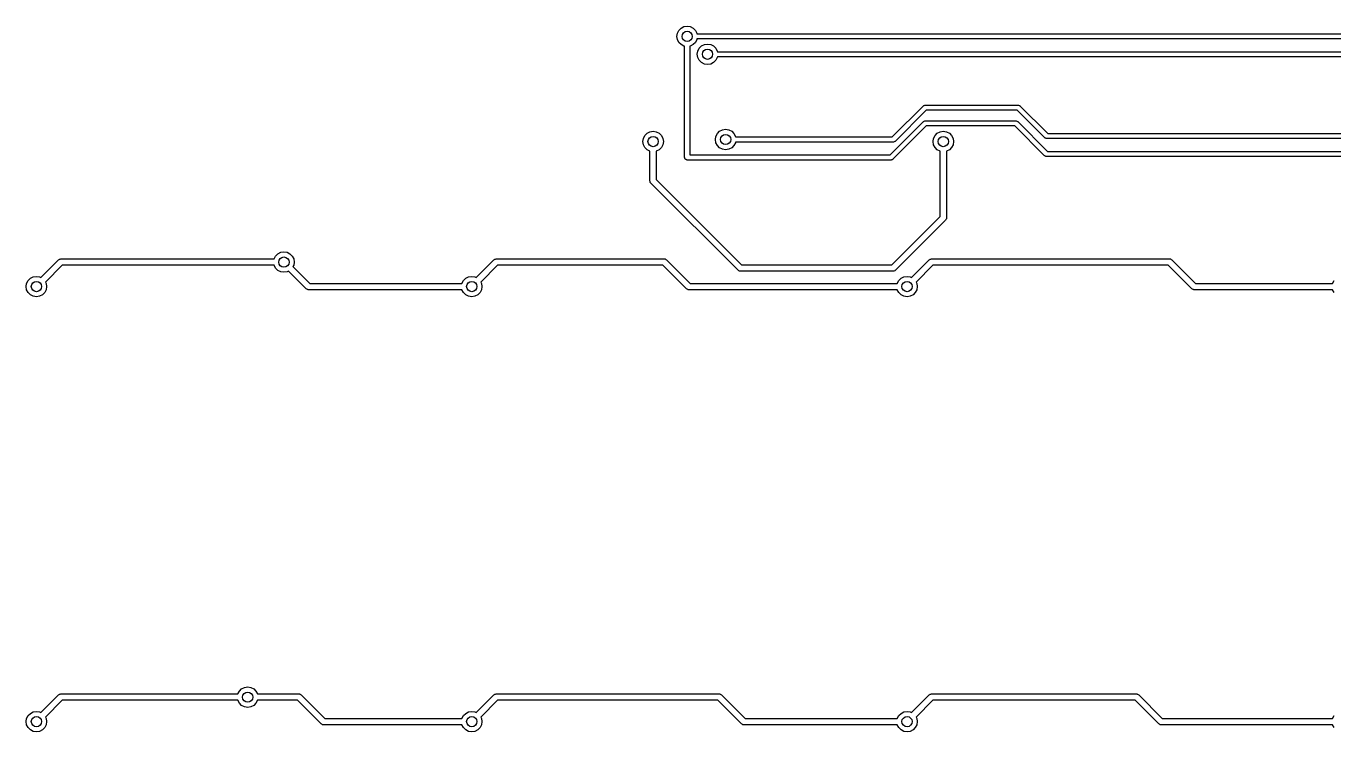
# Model space of a CAD drawing. Extents: x 3.47 to 9.53, y -3.06 to -0.6.
# Drawn here: x 3.47 to 5.481, y -3.055 to -1.97 of the extents above; entities that cross this region are included whole.
import ezdxf

# ---------------------------------------------------------------- set-up
doc = ezdxf.new("R2010")
doc.units = 0
doc.header["$MEASUREMENT"] = 0
doc.layers.add('BLACK', color=7, linetype='CONTINUOUS')

msp = doc.modelspace()

# ---------------------------------------------------------------- linework, layer by layer
at = {"layer": 'BLACK', "linetype": 'CONTINUOUS'}
for p, q in [((4.48153, -1.97052), (4.48639, -1.96975)), ((4.48639, -1.96975), (4.49126, -1.97052)), ((4.47065, -1.9855), (4.47142, -1.98063)), ((4.47142, -1.99036), (4.47065, -1.9855)), ((4.47142, -1.98063), (4.47365, -1.97624)), ((4.47365, -1.99475), (4.47142, -1.99036)), ((4.47365, -1.97624), (4.47714, -1.97276)), ((4.47714, -1.97276), (4.48153, -1.97052)), ((4.49126, -1.97052), (4.49565, -1.97276)), ((4.49565, -1.97276), (4.49914, -1.97624)), ((4.49914, -1.97624), (4.50137, -1.98063)), ((4.50137, -1.99036), (4.49914, -1.99475)), ((4.50137, -1.98063), (4.50152, -1.98156)), ((4.50152, -1.98943), (4.50137, -1.99036)), ((4.50152, -1.98156), (6.93743, -1.98156)), ((6.93794, -1.98943), (4.50152, -1.98943)), ((4.47714, -1.99824), (4.47365, -1.99475)), ((4.48153, -2.00047), (4.47714, -1.99824)), ((4.48246, -2.00062), (4.48153, -2.00047)), ((4.48246, -2.17176), (4.48246, -2.00062)), ((4.49126, -2.00047), (4.49033, -2.00062)), ((4.49033, -2.00062), (4.49033, -2.16783)), ((4.49565, -1.99824), (4.49126, -2.00047)), ((4.49914, -1.99475), (4.49565, -1.99824)), ((4.50197, -2.01304), (4.50274, -2.00817)), ((4.50274, -2.00817), (4.50497, -2.00378)), ((4.50497, -2.00378), (4.50846, -2.0003)), ((4.50846, -2.0003), (4.51285, -1.99806)), ((4.51285, -1.99806), (4.51771, -1.99729)), ((4.51771, -1.99729), (4.52258, -1.99806)), ((4.52258, -1.99806), (4.52697, -2.0003)), ((4.52697, -2.0003), (4.53045, -2.00378)), ((4.53045, -2.00378), (4.53269, -2.00817)), ((4.53269, -2.00817), (4.53284, -2.0091)), ((4.53284, -2.0091), (7.61146, -2.0091)), ((4.50274, -2.0179), (4.50197, -2.01304)), ((4.50497, -2.02229), (4.50274, -2.0179)), ((4.50846, -2.02578), (4.50497, -2.02229)), ((4.51285, -2.02801), (4.50846, -2.02578)), ((4.51771, -2.02878), (4.51285, -2.02801)), ((4.52258, -2.02801), (4.51771, -2.02878)), ((4.52697, -2.02578), (4.52258, -2.02801)), ((4.53045, -2.02229), (4.52697, -2.02578)), ((4.53269, -2.0179), (4.53045, -2.02229)), ((4.53284, -2.01697), (4.53269, -2.0179)), ((7.60798, -2.01697), (4.53284, -2.01697)), ((4.80157, -2.14029), (4.84958, -2.09228)), ((4.85399, -2.09901), (4.80599, -2.14701)), ((4.84958, -2.09228), (4.84986, -2.09214)), ((4.84986, -2.09214), (4.85005, -2.09188)), ((4.85005, -2.09188), (4.85092, -2.0916)), ((4.85092, -2.0916), (4.85174, -2.09118)), ((4.85174, -2.09118), (4.85206, -2.09123)), ((4.85206, -2.09123), (4.85236, -2.09113)), ((4.85236, -2.09113), (4.99533, -2.09113)), ((4.9937, -2.09901), (4.85399, -2.09901)), ((5.03628, -2.14158), (4.9937, -2.09901)), ((4.99533, -2.09113), (4.99563, -2.09123)), ((4.99563, -2.09123), (4.99595, -2.09118)), ((4.99595, -2.09118), (4.99677, -2.0916)), ((4.99677, -2.0916), (4.99764, -2.09188)), ((4.99764, -2.09188), (4.99783, -2.09214)), ((4.99783, -2.09214), (4.99811, -2.09228)), ((4.99811, -2.09228), (5.04069, -2.13486)), ((4.53635, -2.13148), (4.54074, -2.12925)), ((4.54074, -2.12925), (4.5456, -2.12848)), ((4.5456, -2.12848), (4.55047, -2.12925)), ((4.55047, -2.12925), (4.55486, -2.13148)), ((4.79839, -2.16783), (4.84958, -2.11664)), ((4.85399, -2.12336), (4.8028, -2.17455)), ((4.84958, -2.11664), (4.84986, -2.11649)), ((4.84986, -2.11649), (4.85005, -2.11624)), ((4.85005, -2.11624), (4.85092, -2.11595)), ((4.85092, -2.11595), (4.85174, -2.11553)), ((4.85174, -2.11553), (4.85206, -2.11558)), ((4.85206, -2.11558), (4.85236, -2.11548)), ((4.85236, -2.11548), (4.9918, -2.11548)), ((4.99016, -2.12336), (4.85399, -2.12336)), ((5.03593, -2.16912), (4.99016, -2.12336)), ((4.9918, -2.11548), (4.9921, -2.11558)), ((4.9921, -2.11558), (4.99241, -2.11553)), ((4.99241, -2.11553), (4.99323, -2.11595)), ((4.99323, -2.11595), (4.99411, -2.11624)), ((4.99411, -2.11624), (4.9943, -2.11649)), ((4.9943, -2.11649), (4.99458, -2.11664)), ((4.99458, -2.11664), (5.04034, -2.1624)), ((4.41831, -2.14731), (4.41908, -2.14244)), ((4.41908, -2.15218), (4.41831, -2.14731)), ((4.41908, -2.14244), (4.42131, -2.13805)), ((4.42131, -2.13805), (4.4248, -2.13457)), ((4.4248, -2.13457), (4.42919, -2.13233)), ((4.42919, -2.13233), (4.43405, -2.13156)), ((4.43405, -2.13156), (4.43892, -2.13233)), ((4.43892, -2.13233), (4.44331, -2.13457)), ((4.44331, -2.13457), (4.44679, -2.13805)), ((4.44679, -2.13805), (4.44903, -2.14244)), ((4.44903, -2.14244), (4.4498, -2.14731)), ((4.4498, -2.14731), (4.44903, -2.15218)), ((4.52985, -2.14422), (4.53062, -2.13936)), ((4.53062, -2.14909), (4.52985, -2.14422)), ((4.53062, -2.13936), (4.53286, -2.13497)), ((4.53286, -2.15348), (4.53062, -2.14909)), ((4.53286, -2.13497), (4.53635, -2.13148)), ((4.55486, -2.13148), (4.55834, -2.13497)), ((4.55834, -2.13497), (4.56058, -2.13936)), ((4.56058, -2.14909), (4.55834, -2.15348)), ((4.56058, -2.13936), (4.56073, -2.14029)), ((4.56073, -2.14816), (4.56058, -2.14909)), ((4.56073, -2.14029), (4.80157, -2.14029)), ((4.8032, -2.14816), (4.56073, -2.14816)), ((4.80351, -2.14806), (4.8032, -2.14816)), ((4.80382, -2.14811), (4.80351, -2.14806)), ((4.80464, -2.14769), (4.80382, -2.14811)), ((4.80552, -2.14741), (4.80464, -2.14769)), ((4.80571, -2.14715), (4.80552, -2.14741)), ((4.80599, -2.14701), (4.80571, -2.14715)), ((4.8645, -2.14731), (4.86527, -2.14244)), ((4.86527, -2.15218), (4.8645, -2.14731)), ((4.86527, -2.14244), (4.86751, -2.13805)), ((4.86751, -2.13805), (4.87099, -2.13457)), ((4.87099, -2.13457), (4.87538, -2.13233)), ((4.87538, -2.13233), (4.88025, -2.13156)), ((4.88025, -2.13156), (4.88511, -2.13233)), ((4.88511, -2.13233), (4.8895, -2.13457)), ((4.8895, -2.13457), (4.89299, -2.13805)), ((4.89299, -2.13805), (4.89522, -2.14244)), ((4.89522, -2.14244), (4.896, -2.14731)), ((4.896, -2.14731), (4.89522, -2.15218)), ((5.03656, -2.14173), (5.03628, -2.14158)), ((5.03674, -2.14198), (5.03656, -2.14173)), ((5.03762, -2.14227), (5.03674, -2.14198)), ((5.03844, -2.14269), (5.03762, -2.14227)), ((5.03876, -2.14264), (5.03844, -2.14269)), ((5.03906, -2.14273), (5.03876, -2.14264)), ((8.26216, -2.14273), (5.03906, -2.14273)), ((5.04069, -2.13486), (8.26379, -2.13486)), ((4.42131, -2.15657), (4.41908, -2.15218)), ((4.4248, -2.16005), (4.42131, -2.15657)), ((4.42913, -2.16226), (4.4248, -2.16005)), ((4.42913, -2.20785), (4.42913, -2.16226)), ((4.44331, -2.16005), (4.43897, -2.16226)), ((4.43897, -2.16226), (4.43897, -2.20581)), ((4.44679, -2.15657), (4.44331, -2.16005)), ((4.44903, -2.15218), (4.44679, -2.15657)), ((4.49033, -2.16783), (4.79839, -2.16783)), ((4.53635, -2.15696), (4.53286, -2.15348)), ((4.54074, -2.1592), (4.53635, -2.15696)), ((4.5456, -2.15997), (4.54074, -2.1592)), ((4.55047, -2.1592), (4.5456, -2.15997)), ((4.55486, -2.15696), (4.55047, -2.1592)), ((4.55834, -2.15348), (4.55486, -2.15696)), ((4.86751, -2.15657), (4.86527, -2.15218)), ((4.87099, -2.16005), (4.86751, -2.15657)), ((4.87533, -2.16226), (4.87099, -2.16005)), ((4.87533, -2.26271), (4.87533, -2.16226)), ((4.8895, -2.16005), (4.88517, -2.16226)), ((4.88517, -2.16226), (4.88517, -2.26475)), ((4.89299, -2.15657), (4.8895, -2.16005)), ((4.89522, -2.15218), (4.89299, -2.15657)), ((5.03621, -2.16927), (5.03593, -2.16912)), ((5.0364, -2.16952), (5.03621, -2.16927)), ((5.03727, -2.16981), (5.0364, -2.16952)), ((5.0381, -2.17023), (5.03727, -2.16981)), ((5.03841, -2.17018), (5.0381, -2.17023)), ((5.03871, -2.17027), (5.03841, -2.17018)), ((6.93763, -2.17027), (5.03871, -2.17027)), ((5.04034, -2.1624), (6.93763, -2.1624)), ((4.48265, -2.17236), (4.48246, -2.17176)), ((4.48265, -2.17298), (4.48265, -2.17236)), ((4.48302, -2.17348), (4.48265, -2.17298)), ((4.48321, -2.17408), (4.48302, -2.17348)), ((4.48371, -2.17444), (4.48321, -2.17408)), ((4.48408, -2.17495), (4.48371, -2.17444)), ((4.48467, -2.17514), (4.48408, -2.17495)), ((4.48518, -2.17551), (4.48467, -2.17514)), ((4.4858, -2.17551), (4.48518, -2.17551)), ((4.48639, -2.1757), (4.4858, -2.17551)), ((4.80002, -2.1757), (4.48639, -2.1757)), ((4.80032, -2.1756), (4.80002, -2.1757)), ((4.80063, -2.17565), (4.80032, -2.1756)), ((4.80146, -2.17523), (4.80063, -2.17565)), ((4.80233, -2.17495), (4.80146, -2.17523)), ((4.80252, -2.17469), (4.80233, -2.17495)), ((4.8028, -2.17455), (4.80252, -2.17469)), ((4.42947, -2.20901), (4.42913, -2.20785)), ((4.42973, -2.21019), (4.42947, -2.20901)), ((4.42988, -2.2104), (4.42973, -2.21019)), ((4.42991, -2.21051), (4.42988, -2.2104)), ((4.43005, -2.21062), (4.42991, -2.21051)), ((4.43057, -2.21133), (4.43005, -2.21062)), ((4.56461, -2.34536), (4.43057, -2.21133)), ((4.43897, -2.20581), (4.57013, -2.33696)), ((4.80108, -2.33696), (4.87533, -2.26271)), ((4.88373, -2.26823), (4.8066, -2.34536)), ((4.88431, -2.26717), (4.88373, -2.26823)), ((4.88497, -2.26615), (4.88431, -2.26717)), ((4.885, -2.2659), (4.88497, -2.26615)), ((4.88506, -2.2658), (4.885, -2.2659)), ((4.88517, -2.26475), (4.88504, -2.26562)), ((4.88504, -2.26562), (4.88506, -2.2658)), ((3.49284, -2.35649), (3.52012, -2.32922)), ((3.52012, -2.32922), (3.52082, -2.32869)), ((3.52082, -2.32869), (3.52094, -2.32855)), ((3.52094, -2.32855), (3.52105, -2.32852)), ((3.52105, -2.32852), (3.52125, -2.32837)), ((3.52125, -2.32837), (3.52244, -2.32811)), ((3.52244, -2.32811), (3.5236, -2.32777)), ((3.5236, -2.32777), (3.85154, -2.32777)), ((3.85154, -2.32777), (3.85375, -2.32344)), ((3.85375, -2.32344), (3.85723, -2.31995)), ((3.85723, -2.31995), (3.86162, -2.31772)), ((3.86162, -2.31772), (3.86649, -2.31695)), ((3.86649, -2.31695), (3.87135, -2.31772)), ((3.87135, -2.31772), (3.87574, -2.31995)), ((3.87574, -2.31995), (3.87923, -2.32344)), ((3.87923, -2.32344), (3.88146, -2.32783)), ((3.88146, -2.32783), (3.88223, -2.33269)), ((4.16214, -2.35649), (4.18941, -2.32922)), ((4.18941, -2.32922), (4.19011, -2.32869)), ((4.19011, -2.32869), (4.19023, -2.32855)), ((4.19023, -2.32855), (4.19034, -2.32852)), ((4.19034, -2.32852), (4.19054, -2.32837)), ((4.19054, -2.32837), (4.19173, -2.32811)), ((4.19173, -2.32811), (4.19289, -2.32777)), ((4.19289, -2.32777), (4.45111, -2.32777)), ((4.45111, -2.32777), (4.45198, -2.3279)), ((4.45198, -2.3279), (4.45216, -2.32789)), ((4.45216, -2.32789), (4.45226, -2.32794)), ((4.45226, -2.32794), (4.45251, -2.32798)), ((4.45251, -2.32798), (4.45353, -2.32863)), ((4.45353, -2.32863), (4.45459, -2.32922)), ((4.45459, -2.32922), (4.49086, -2.36548)), ((4.83143, -2.35649), (4.8587, -2.32922)), ((4.8587, -2.32922), (4.85941, -2.32869)), ((4.85941, -2.32869), (4.85952, -2.32855)), ((4.85952, -2.32855), (4.85963, -2.32852)), ((4.85963, -2.32852), (4.85984, -2.32837)), ((4.85984, -2.32837), (4.86102, -2.32811)), ((4.86102, -2.32811), (4.86218, -2.32777)), ((4.86218, -2.32777), (5.22819, -2.32777)), ((5.22819, -2.32777), (5.22906, -2.3279)), ((5.22906, -2.3279), (5.22924, -2.32789)), ((5.22924, -2.32789), (5.22934, -2.32794)), ((5.22934, -2.32794), (5.22959, -2.32798)), ((5.22959, -2.32798), (5.23061, -2.32863)), ((5.23061, -2.32863), (5.23167, -2.32922)), ((5.23167, -2.32922), (5.26794, -2.36548)), ((3.52564, -2.33762), (3.4998, -2.36345)), ((3.85154, -2.33762), (3.52564, -2.33762)), ((3.85375, -2.34195), (3.85154, -2.33762)), ((3.85723, -2.34544), (3.85375, -2.34195)), ((3.86162, -2.34767), (3.85723, -2.34544)), ((3.86649, -2.34844), (3.86162, -2.34767)), ((3.87135, -2.34767), (3.86649, -2.34844)), ((3.87344, -2.34661), (3.87135, -2.34767)), ((3.90072, -2.37389), (3.87344, -2.34661)), ((3.88146, -2.33756), (3.8804, -2.33965)), ((3.8804, -2.33965), (3.90624, -2.36548)), ((3.88223, -2.33269), (3.88146, -2.33756)), ((4.19493, -2.33762), (4.1691, -2.36345)), ((4.44908, -2.33762), (4.19493, -2.33762)), ((4.48534, -2.37389), (4.44908, -2.33762)), ((4.56567, -2.34594), (4.56461, -2.34536)), ((4.56669, -2.3466), (4.56567, -2.34594)), ((4.56694, -2.34664), (4.56669, -2.3466)), ((4.56704, -2.34669), (4.56694, -2.34664)), ((4.56722, -2.34668), (4.56704, -2.34669)), ((4.56809, -2.3468), (4.56722, -2.34668)), ((4.80312, -2.3468), (4.56809, -2.3468)), ((4.57013, -2.33696), (4.80108, -2.33696)), ((4.80428, -2.34646), (4.80312, -2.3468)), ((4.80546, -2.34621), (4.80428, -2.34646)), ((4.80567, -2.34605), (4.80546, -2.34621)), ((4.80577, -2.34602), (4.80567, -2.34605)), ((4.80589, -2.34589), (4.80577, -2.34602)), ((4.8066, -2.34536), (4.80589, -2.34589)), ((4.86422, -2.33762), (4.83839, -2.36345)), ((5.22615, -2.33762), (4.86422, -2.33762)), ((5.26242, -2.37389), (5.22615, -2.33762)), ((3.47014, -2.37041), (3.47091, -2.36554)), ((3.47091, -2.37527), (3.47014, -2.37041)), ((3.47091, -2.36554), (3.47315, -2.36115)), ((3.47315, -2.36115), (3.47663, -2.35767)), ((3.47663, -2.35767), (3.48102, -2.35543)), ((3.48102, -2.35543), (3.48589, -2.35466)), ((3.48589, -2.35466), (3.49076, -2.35543)), ((3.49076, -2.35543), (3.49284, -2.35649)), ((3.4998, -2.36345), (3.50087, -2.36554)), ((3.50087, -2.36554), (3.50164, -2.37041)), ((3.50164, -2.37041), (3.50087, -2.37527)), ((3.90624, -2.36548), (4.14023, -2.36548)), ((4.14023, -2.36548), (4.14244, -2.36115)), ((4.14244, -2.36115), (4.14593, -2.35767)), ((4.14593, -2.35767), (4.15032, -2.35543)), ((4.15032, -2.35543), (4.15518, -2.35466)), ((4.15518, -2.35466), (4.16005, -2.35543)), ((4.16005, -2.35543), (4.16214, -2.35649)), ((4.1691, -2.36345), (4.17016, -2.36554)), ((4.17016, -2.36554), (4.17093, -2.37041)), ((4.17093, -2.37041), (4.17016, -2.37527)), ((4.49086, -2.36548), (4.80952, -2.36548)), ((4.80952, -2.36548), (4.81173, -2.36115)), ((4.81173, -2.36115), (4.81522, -2.35767)), ((4.81522, -2.35767), (4.81961, -2.35543)), ((4.81961, -2.35543), (4.82447, -2.35466)), ((4.82447, -2.35466), (4.82934, -2.35543)), ((4.82934, -2.35543), (4.83143, -2.35649)), ((4.83839, -2.36345), (4.83945, -2.36554)), ((4.83945, -2.36554), (4.84022, -2.37041)), ((4.84022, -2.37041), (4.83945, -2.37527)), ((5.26794, -2.36548), (5.47881, -2.36548)), ((5.47881, -2.36548), (5.48102, -2.36115)), ((3.47315, -2.37966), (3.47091, -2.37527)), ((3.47663, -2.38315), (3.47315, -2.37966)), ((3.48102, -2.38538), (3.47663, -2.38315)), ((3.48589, -2.38615), (3.48102, -2.38538)), ((3.49076, -2.38538), (3.48589, -2.38615)), ((3.49515, -2.38315), (3.49076, -2.38538)), ((3.49863, -2.37966), (3.49515, -2.38315)), ((3.50087, -2.37527), (3.49863, -2.37966)), ((3.90178, -2.37447), (3.90072, -2.37389)), ((3.9028, -2.37512), (3.90178, -2.37447)), ((3.90305, -2.37516), (3.9028, -2.37512)), ((3.90315, -2.37521), (3.90305, -2.37516)), ((3.90333, -2.3752), (3.90315, -2.37521)), ((3.9042, -2.37533), (3.90333, -2.3752)), ((4.14023, -2.37533), (3.9042, -2.37533)), ((4.14244, -2.37966), (4.14023, -2.37533)), ((4.14593, -2.38315), (4.14244, -2.37966)), ((4.15032, -2.38538), (4.14593, -2.38315)), ((4.15518, -2.38615), (4.15032, -2.38538)), ((4.16005, -2.38538), (4.15518, -2.38615)), ((4.16444, -2.38315), (4.16005, -2.38538)), ((4.16792, -2.37966), (4.16444, -2.38315)), ((4.17016, -2.37527), (4.16792, -2.37966)), ((4.48641, -2.37447), (4.48534, -2.37389)), ((4.48743, -2.37512), (4.48641, -2.37447)), ((4.48768, -2.37516), (4.48743, -2.37512)), ((4.48778, -2.37521), (4.48768, -2.37516)), ((4.48796, -2.3752), (4.48778, -2.37521)), ((4.48882, -2.37533), (4.48796, -2.3752)), ((4.80952, -2.37533), (4.48882, -2.37533)), ((4.81173, -2.37966), (4.80952, -2.37533)), ((4.81522, -2.38315), (4.81173, -2.37966)), ((4.81961, -2.38538), (4.81522, -2.38315)), ((4.82447, -2.38615), (4.81961, -2.38538)), ((4.82934, -2.38538), (4.82447, -2.38615)), ((4.83373, -2.38315), (4.82934, -2.38538)), ((4.83721, -2.37966), (4.83373, -2.38315)), ((4.83945, -2.37527), (4.83721, -2.37966)), ((5.26349, -2.37447), (5.26242, -2.37389)), ((5.26451, -2.37512), (5.26349, -2.37447)), ((5.26476, -2.37516), (5.26451, -2.37512)), ((5.26485, -2.37521), (5.26476, -2.37516)), ((5.26504, -2.3752), (5.26485, -2.37521)), ((5.2659, -2.37533), (5.26504, -2.3752)), ((5.47881, -2.37533), (5.2659, -2.37533)), ((5.48102, -2.37966), (5.47881, -2.37533)), ((3.79576, -2.99706), (3.79797, -2.99273)), ((3.79797, -2.99273), (3.80146, -2.98925)), ((3.80146, -2.98925), (3.80585, -2.98701)), ((3.80585, -2.98701), (3.81071, -2.98624)), ((3.81071, -2.98624), (3.81558, -2.98701)), ((3.81558, -2.98701), (3.81997, -2.98925)), ((3.81997, -2.98925), (3.82345, -2.99273)), ((3.82345, -2.99273), (3.82566, -2.99706)), ((3.49284, -3.02578), (3.52012, -2.99851)), ((3.52564, -3.00691), (3.4998, -3.03274)), ((3.52012, -2.99851), (3.52082, -2.99798)), ((3.52082, -2.99798), (3.52094, -2.99784)), ((3.52094, -2.99784), (3.52105, -2.99781)), ((3.52105, -2.99781), (3.52125, -2.99766)), ((3.52125, -2.99766), (3.52244, -2.99741)), ((3.52244, -2.99741), (3.5236, -2.99706)), ((3.5236, -2.99706), (3.79576, -2.99706)), ((3.79576, -3.00691), (3.52564, -3.00691)), ((3.79797, -3.01124), (3.79576, -3.00691)), ((3.80146, -3.01473), (3.79797, -3.01124)), ((3.80585, -3.01696), (3.80146, -3.01473)), ((3.81997, -3.01473), (3.81558, -3.01696)), ((3.82345, -3.01124), (3.81997, -3.01473)), ((3.82566, -3.00691), (3.82345, -3.01124)), ((3.82566, -2.99706), (3.88961, -2.99706)), ((3.88757, -3.00691), (3.82566, -3.00691)), ((3.92384, -3.04318), (3.88757, -3.00691)), ((3.88961, -2.99706), (3.89048, -2.99719)), ((3.89048, -2.99719), (3.89066, -2.99718)), ((3.89066, -2.99718), (3.89076, -2.99723)), ((3.89076, -2.99723), (3.89101, -2.99727)), ((3.89101, -2.99727), (3.89203, -2.99792)), ((3.89203, -2.99792), (3.89309, -2.99851)), ((3.89309, -2.99851), (3.92936, -3.03478)), ((4.16214, -3.02578), (4.18941, -2.99851)), ((4.19493, -3.00691), (4.1691, -3.03274)), ((4.18941, -2.99851), (4.19011, -2.99798)), ((4.19011, -2.99798), (4.19023, -2.99784)), ((4.19023, -2.99784), (4.19034, -2.99781)), ((4.19034, -2.99781), (4.19054, -2.99766)), ((4.19054, -2.99766), (4.19173, -2.99741)), ((4.19173, -2.99741), (4.19289, -2.99706)), ((4.19289, -2.99706), (4.53578, -2.99706)), ((4.53374, -3.00691), (4.19493, -3.00691)), ((4.57001, -3.04318), (4.53374, -3.00691)), ((4.53578, -2.99706), (4.53665, -2.99719)), ((4.53665, -2.99719), (4.53683, -2.99718)), ((4.53683, -2.99718), (4.53692, -2.99723)), ((4.53692, -2.99723), (4.53718, -2.99727)), ((4.53718, -2.99727), (4.53819, -2.99792)), ((4.53819, -2.99792), (4.53926, -2.99851)), ((4.53926, -2.99851), (4.57553, -3.03478)), ((4.83143, -3.02578), (4.8587, -2.99851)), ((4.86422, -3.00691), (4.83839, -3.03274)), ((4.8587, -2.99851), (4.85941, -2.99798)), ((4.85941, -2.99798), (4.85952, -2.99784)), ((4.85952, -2.99784), (4.85963, -2.99781)), ((4.85963, -2.99781), (4.85984, -2.99766)), ((4.85984, -2.99766), (4.86102, -2.99741)), ((4.86102, -2.99741), (4.86218, -2.99706)), ((4.86218, -2.99706), (5.17718, -2.99706)), ((5.17514, -3.00691), (4.86422, -3.00691)), ((5.21141, -3.04318), (5.17514, -3.00691)), ((5.17718, -2.99706), (5.17805, -2.99719)), ((5.17805, -2.99719), (5.17823, -2.99718)), ((5.17823, -2.99718), (5.17833, -2.99723)), ((5.17833, -2.99723), (5.17858, -2.99727)), ((5.17858, -2.99727), (5.1796, -2.99792)), ((5.1796, -2.99792), (5.18066, -2.99851)), ((5.18066, -2.99851), (5.21693, -3.03478)), ((3.47014, -3.0397), (3.47091, -3.03483)), ((3.47091, -3.03483), (3.47315, -3.03044)), ((3.47315, -3.03044), (3.47663, -3.02696)), ((3.47663, -3.02696), (3.48102, -3.02472)), ((3.48102, -3.02472), (3.48589, -3.02395)), ((3.48589, -3.02395), (3.49076, -3.02472)), ((3.49076, -3.02472), (3.49284, -3.02578)), ((3.4998, -3.03274), (3.50087, -3.03483)), ((3.50087, -3.03483), (3.50164, -3.0397)), ((3.81071, -3.01773), (3.80585, -3.01696)), ((3.81558, -3.01696), (3.81071, -3.01773)), ((3.92936, -3.03478), (4.14023, -3.03478)), ((4.14023, -3.03478), (4.14244, -3.03044)), ((4.14244, -3.03044), (4.14593, -3.02696)), ((4.14593, -3.02696), (4.15032, -3.02472)), ((4.15032, -3.02472), (4.15518, -3.02395)), ((4.15518, -3.02395), (4.16005, -3.02472)), ((4.16005, -3.02472), (4.16214, -3.02578)), ((4.1691, -3.03274), (4.17016, -3.03483)), ((4.17016, -3.03483), (4.17093, -3.0397)), ((4.57553, -3.03478), (4.80952, -3.03478)), ((4.80952, -3.03478), (4.81173, -3.03044)), ((4.81173, -3.03044), (4.81522, -3.02696)), ((4.81522, -3.02696), (4.81961, -3.02472)), ((4.81961, -3.02472), (4.82447, -3.02395)), ((4.82447, -3.02395), (4.82934, -3.02472)), ((4.82934, -3.02472), (4.83143, -3.02578)), ((4.83839, -3.03274), (4.83945, -3.03483)), ((4.83945, -3.03483), (4.84022, -3.0397)), ((5.21693, -3.03478), (5.47881, -3.03478)), ((5.47881, -3.03478), (5.48102, -3.03044)), ((3.47091, -3.04456), (3.47014, -3.0397)), ((3.47315, -3.04895), (3.47091, -3.04456)), ((3.47663, -3.05244), (3.47315, -3.04895)), ((3.48102, -3.05467), (3.47663, -3.05244)), ((3.48589, -3.05544), (3.48102, -3.05467)), ((3.49076, -3.05467), (3.48589, -3.05544)), ((3.49515, -3.05244), (3.49076, -3.05467)), ((3.49863, -3.04895), (3.49515, -3.05244)), ((3.50087, -3.04456), (3.49863, -3.04895)), ((3.50164, -3.0397), (3.50087, -3.04456)), ((3.92491, -3.04376), (3.92384, -3.04318)), ((3.92592, -3.04442), (3.92491, -3.04376)), ((3.92618, -3.04445), (3.92592, -3.04442)), ((3.92627, -3.04451), (3.92618, -3.04445)), ((3.92645, -3.04449), (3.92627, -3.04451)), ((3.92732, -3.04462), (3.92645, -3.04449)), ((4.14023, -3.04462), (3.92732, -3.04462)), ((4.14244, -3.04895), (4.14023, -3.04462)), ((4.14593, -3.05244), (4.14244, -3.04895)), ((4.15032, -3.05467), (4.14593, -3.05244)), ((4.15518, -3.05544), (4.15032, -3.05467)), ((4.16005, -3.05467), (4.15518, -3.05544)), ((4.16444, -3.05244), (4.16005, -3.05467)), ((4.16792, -3.04895), (4.16444, -3.05244)), ((4.17016, -3.04456), (4.16792, -3.04895)), ((4.17093, -3.0397), (4.17016, -3.04456)), ((4.57107, -3.04376), (4.57001, -3.04318)), ((4.57209, -3.04442), (4.57107, -3.04376)), ((4.57234, -3.04445), (4.57209, -3.04442)), ((4.57244, -3.04451), (4.57234, -3.04445)), ((4.57262, -3.04449), (4.57244, -3.04451)), ((4.57349, -3.04462), (4.57262, -3.04449)), ((4.80952, -3.04462), (4.57349, -3.04462)), ((4.81173, -3.04895), (4.80952, -3.04462)), ((4.81522, -3.05244), (4.81173, -3.04895)), ((4.81961, -3.05467), (4.81522, -3.05244)), ((4.82447, -3.05544), (4.81961, -3.05467)), ((4.82934, -3.05467), (4.82447, -3.05544)), ((4.83373, -3.05244), (4.82934, -3.05467)), ((4.83721, -3.04895), (4.83373, -3.05244)), ((4.83945, -3.04456), (4.83721, -3.04895)), ((4.84022, -3.0397), (4.83945, -3.04456)), ((5.21248, -3.04376), (5.21141, -3.04318)), ((5.21349, -3.04442), (5.21248, -3.04376)), ((5.21375, -3.04445), (5.21349, -3.04442)), ((5.21384, -3.04451), (5.21375, -3.04445)), ((5.21403, -3.04449), (5.21384, -3.04451)), ((5.21489, -3.04462), (5.21403, -3.04449)), ((5.47881, -3.04462), (5.21489, -3.04462)), ((5.48102, -3.04895), (5.47881, -3.04462))]:
    msp.add_line(p, q, dxfattribs=at)
at = {"layer": 'BLACK'}
for centre in [(4.48639, -1.9855), (4.51771, -2.01304), (4.43405, -2.14731), (4.5456, -2.14422), (4.88025, -2.14731), (3.86649, -2.33269), (3.48589, -2.37041), (4.15518, -2.37041), (4.82447, -2.37041), (3.81071, -3.00199), (3.48589, -3.0397), (4.15518, -3.0397), (4.82447, -3.0397)]:
    msp.add_circle(centre, 0.007874, dxfattribs=at)

doc.saveas('drawing.dxf')
